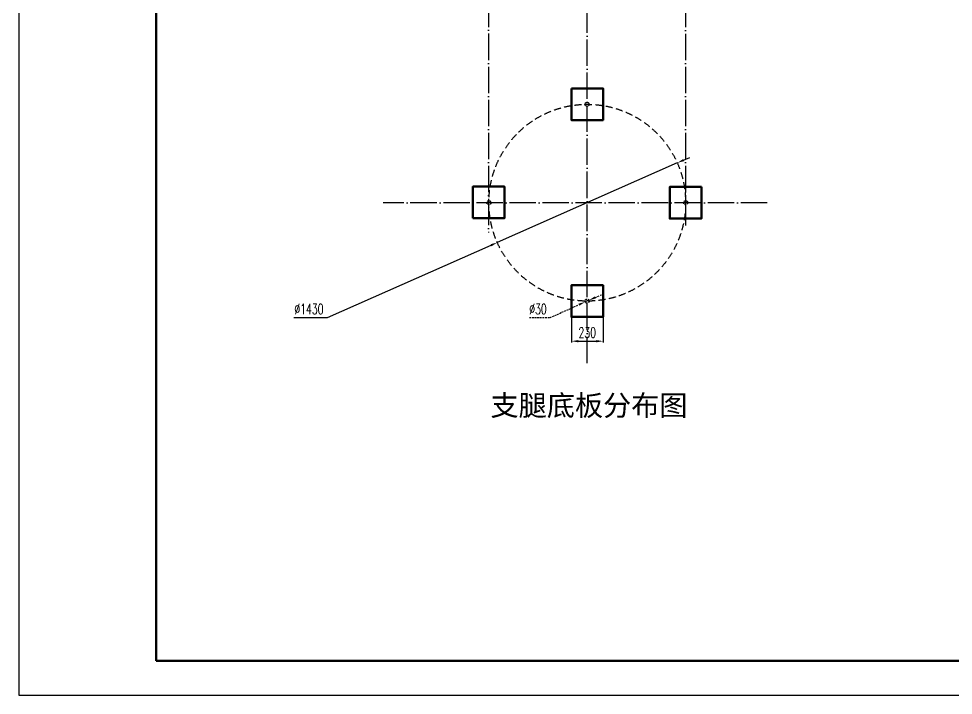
# Model space of a CAD drawing. Header units: millimetres. Extents: x -2068 to 14732, y -1331 to 10549.
# Drawn here: x -2068 to 4724, y -1331 to 3586 of the extents above; entities that cross this region are included whole.
import ezdxf

# ---------------------------------------------------------------- set-up
doc = ezdxf.new("R2010")
doc.units = ezdxf.units.MM
doc.linetypes.add('ACAD_ISO04W100', pattern=[30, 24, -3, 0, -3])
doc.linetypes.add('DASHED2', pattern=[9.525, 6.35, -3.175])
for name, color, linetype in [('center', 1, 'ACAD_ISO04W100'), ('标注', 50, 'Continuous'), ('虚线', 7, 'DASHED2')]:
    doc.layers.add(name, color=color, linetype=linetype)
for name, color, linetype, lineweight in [('文字', 4, 'Continuous', 25), ('粗实线', 7, 'Continuous', 50), ('细实线', 7, 'Continuous', 25)]:
    doc.layers.add(name, color=color, linetype=linetype, lineweight=lineweight)
doc.styles.add('TH_GBDIM', font='romans.shx', dxfattribs={"width": 0.66, "bigfont": 'hz.shx'})
doc.styles.add('样式 1', font='', dxfattribs={"height": 150})
doc.styles.get('样式 1').set_extended_font_data('FangSong_GB2312')
doc.dimstyles.new('副本 TH_GBDIM', dxfattribs={"dimscale": 5, "dimtxt": 15, "dimasz": 10, "dimexe": 2, "dimexo": 0, "dimgap": 5, "dimtad": 1, "dimtoh": 1, "dimdec": 0, "dimzin": 0, "dimdsep": 46, "dimtxsty": 'TH_GBDIM', "dimcen": 2.5, "dimclrd": 2, "dimclre": 2, "dimclrt": 2, "dimadec": 0, "dimazin": 0, "dimtfac": 0.714286, "dimtdec": 0, "dimtmove": 0, "dimatfit": 3, "dimfxl": 0, "dimtzin": 0, "dimlwd": -1, "dimlwe": -1, "dimarcsym": 0})

# ---------------------------------------------------------------- blocks, each defined once
blk = doc.blocks.new('*D19')
at = {"layer": 'Defpoints', "color": 0, "ltscale": 2}
for p in [(2717.9, 2537.9), (1410.1, 1959.5)]:
    blk.add_point(p, dxfattribs=at)
at = {"layer": '标注', "color": 2, "ltscale": 2}
for p, q in [((2717.9, 2537.9), (1410.1, 1959.5)), ((2763.6, 2558.1), (2809.4, 2578.3)), ((175.8, 1413.7), (1364.4, 1939.3)), ((-68.4, 1413.7), (175.8, 1413.7))]:
    blk.add_line(p, q, dxfattribs=at)
for points in [[(2760.3, 2565.7), (2767, 2550.5), (2717.9, 2537.9)], [(1361, 1946.9), (1367.7, 1931.7), (1410.1, 1959.5)]]:
    blk.add_solid(points, dxfattribs=at)
at = {"layer": '标注', "color": 2, "ltscale": 2, "insert": (41.2, 1476.2), "char_height": 75, "attachment_point": 5, "style": 'TH_GBDIM'}
blk.add_mtext('∅1430', dxfattribs=at)
blk = doc.blocks.new('*D20')
at = {"layer": 'Defpoints', "color": 0, "ltscale": 2}
for p in [(1948.9, 1418.7), (2178.9, 1418.7), (2178.9, 1242.4)]:
    blk.add_point(p, dxfattribs=at)
at = {"layer": '标注', "color": 2, "ltscale": 2}
for p, q in [((1948.9, 1418.7), (1948.9, 1232.4)), ((2178.9, 1418.7), (2178.9, 1232.4)), ((1998.9, 1242.4), (2128.9, 1242.4))]:
    blk.add_line(p, q, dxfattribs=at)
for points in [[(1998.9, 1250.7), (1998.9, 1234.1), (1948.9, 1242.4)], [(2128.9, 1250.7), (2128.9, 1234.1), (2178.9, 1242.4)]]:
    blk.add_solid(points, dxfattribs=at)
at = {"layer": '标注', "color": 2, "ltscale": 2, "insert": (2063.9, 1304.9), "char_height": 75, "attachment_point": 5, "style": 'TH_GBDIM'}
blk.add_mtext('230', dxfattribs=at)
blk = doc.blocks.new('*D28')
at = {"layer": 'Defpoints', "color": 0, "ltscale": 2}
for p in [(2048.7, 1527.6), (2076.1, 1539.8)]:
    blk.add_point(p, dxfattribs=at)
at = {"layer": '虚线', "color": 2, "ltscale": 2}
for p, q in [((2121.8, 1560.2), (2167.4, 1580.5)), ((1793.3, 1413.8), (2003, 1507.2)), ((2076.1, 1539.8), (2048.7, 1527.6)), ((1643.4, 1413.8), (1793.3, 1413.8))]:
    blk.add_line(p, q, dxfattribs=at)
for points in [[(2118.4, 1567.8), (2125.1, 1552.5), (2076.1, 1539.8)], [(1999.6, 1514.8), (2006.4, 1499.6), (2048.7, 1527.6)]]:
    blk.add_solid(points, dxfattribs=at)
at = {"layer": '虚线', "color": 2, "ltscale": 2, "insert": (1705.8, 1476.3), "char_height": 75, "attachment_point": 5, "style": 'TH_GBDIM'}
blk.add_mtext('∅30', dxfattribs=at)

msp = doc.modelspace()

# ---------------------------------------------------------------- linework, layer by layer
at = {"layer": 'center', "lineweight": 25, "ltscale": 8}
msp.add_line((2062.4, 1082.3), (2062.4, 9643.3), dxfattribs=at)
at = {"layer": 'center', "ltscale": 8}
for p, q in [((1347.4, 4437.7), (1347.4, 2031.5)), ((2777.4, 4436.5), (2777.4, 2063.3)), ((3371.1, 2248.7), (581, 2248.7))]:
    msp.add_line(p, q, dxfattribs=at)
at = {"layer": '粗实线'}
for p, q in [((-1068.2, 10349.3), (-1068.2, -1080.7)), ((-1068.2, -1080.7), (14531.8, -1080.7))]:
    msp.add_line(p, q, dxfattribs=at)
at = {"layer": '粗实线', "ltscale": 2}
for points in [[(1949.1, 3078.7), (2179.1, 3078.7), (2179.1, 2848.7), (1949.1, 2848.7)], [(1232.4, 2135.4), (1232.4, 2365.4), (1462.4, 2365.4), (1462.4, 2135.4)], [(2894, 2363.6), (2894, 2133.6), (2664, 2133.6), (2664, 2363.6)], [(2178.9, 1418.7), (1948.9, 1418.7), (1948.9, 1648.7), (2178.9, 1648.7)]]:
    msp.add_lwpolyline(points, close=True, dxfattribs=at)
at = {"layer": '细实线'}
msp.add_lwpolyline([(-2068.2, -1330.7), (14731.8, -1330.7), (14731.8, 10549.3), (-2068.2, 10549.3)], close=True, dxfattribs=at)
at = {"layer": '虚线', "ltscale": 2}
msp.add_line((2178.9, 1418.7), (2178.9, 1648.7), dxfattribs=at)
at = {"layer": '虚线', "ltscale": 8}
msp.add_circle((2064, 2248.7), 715, dxfattribs=at)
at = {"layer": '虚线', "ltscale": 2}
for centre in [(2062.4, 2963.7), (1349, 2248.7), (2779, 2248.7), (2062.4, 1533.7)]:
    msp.add_circle(centre, 15, dxfattribs=at)

# ---------------------------------------------------------------- texts
at = {"layer": '文字', "insert": (1360.4, 850.6), "char_height": 150, "width": 1460.227, "attachment_point": 1, "style": '样式 1'}
msp.add_mtext('支腿底板分布图', dxfattribs=at)

# ---------------------------------------------------------------- dimensions: what is measured, and where the dimension line sits
at = {"layer": '标注', "ltscale": 2}
dim = msp.add_diameter_dim_2p(p1=(2717.9, 2537.9), p2=(1410.1, 1959.5), dimstyle='副本 TH_GBDIM', dxfattribs=at)
dim.commit()
dim.dimension.update_dxf_attribs({"geometry": '*D19', "text_midpoint": (41.2, 1413.7), "dimtype": 163})
dim = msp.add_linear_dim(base=(2178.9, 1242.4), p1=(1948.9, 1418.7), p2=(2178.9, 1418.7), dimstyle='副本 TH_GBDIM', dxfattribs=at)
dim.commit()
dim.dimension.update_dxf_attribs({"geometry": '*D20', "text_midpoint": (2063.9, 1304.9)})
at = {"layer": '虚线', "ltscale": 2}
dim = msp.add_diameter_dim_2p(p1=(2076.1, 1539.8), p2=(2048.7, 1527.6), dimstyle='副本 TH_GBDIM', dxfattribs=at)
dim.commit()
dim.dimension.update_dxf_attribs({"geometry": '*D28', "text_midpoint": (1705.8, 1413.8), "dimtype": 163})

doc.saveas('drawing.dxf')
